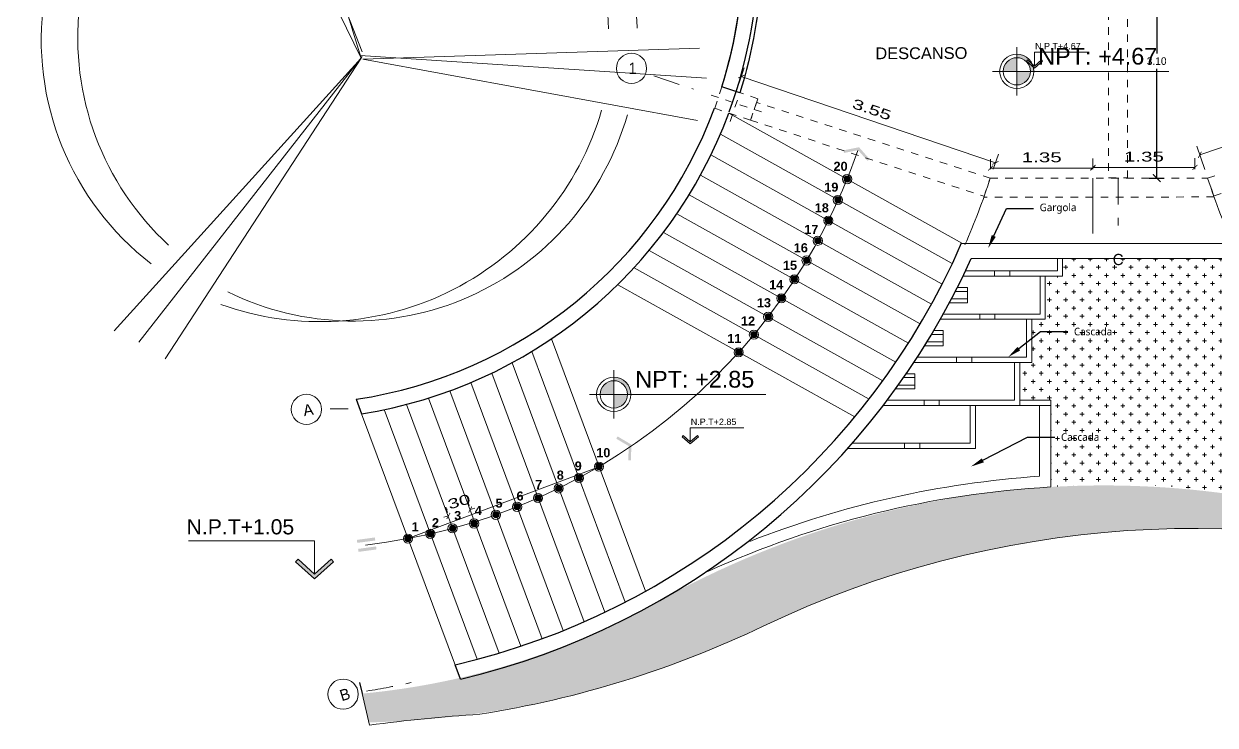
# Model space of a CAD drawing. Header units: millimetres. Extents: x 1 to 121, y 0 to 90.
# Drawn here: x 60.77 to 76.53, y 55.34 to 64.62 of the extents above; entities that cross this region are included whole.
import ezdxf
from ezdxf import colors
from ezdxf.entities.mleader import LeaderData, LeaderLine
from ezdxf.math import Vec2, Vec3

# ---------------------------------------------------------------- set-up
doc = ezdxf.new("R2010")
doc.units = ezdxf.units.MM
for name, pattern in [('CONTINUA', [0]), ('DASHED2', [0.375, 0.25, -0.125]), ('Dot & Dashed', [0.670277762413025, 0.352777767181396, -0.176388883590699, 0, -0.14111111164093])]:
    doc.linetypes.add(name, pattern=pattern)
for name, color, linetype, lineweight in [('0-ARBOL', 64, 'Continuous', 0), ('cotas', 7, 'Continuous', 5), ('EJES', 1, 'Continuous', 13), ('Equipamiento SR', 23, 'Continuous', 0), ('ES-Acero', 12, 'Continuous', 13), ('GRADERIA', 5, 'Continuous', 35), ('GRAFO-0.18', 22, 'Continuous', 9), ('GRAFO00', 7, 'Continuous', 0), ('GRAFO01', 7, 'Continuous', 0), ('letras sr', 7, 'Continuous', 5), ('linea 001', 252, 'Continuous', 0), ('pisos', 250, 'Continuous', 5), ('Pisos El', 252, 'Continuous', 5), ('Proyeccciones', 1, 'DASHED2', 18), ('TEXTO 100', 7, 'Continuous', 20)]:
    doc.layers.add(name, color=color, linetype=linetype, lineweight=lineweight)
doc.layers.add('Terreno & Paisaje - Terrenos_Pen_No__169', color=7, linetype='Continuous', lineweight=13, true_color=0x68b353)
doc.layers.add('TEXT', color=7, linetype='Continuous')
doc.styles.add('01COTAS', font='GOTHIC.TTF')
doc.styles.add('Generales', font='trebuc.ttf', dxfattribs={"height": 0.1})
doc.styles.add('GENERATED_STYLE_1', font='arialbd.ttf')
doc.styles.add('JOS', font='arial.ttf', dxfattribs={"height": 1})
doc.styles.add('Roberto', font='arial.ttf', dxfattribs={"width": 1.5})
doc.styles.add('SEYMAR', font='GOTHIC.TTF', dxfattribs={"height": 0.05})
doc.styles.add('TEXTO PETER - UAC', font='swisse.ttf')
doc.dimstyles.new('1EJESB', dxfattribs={"dimscale": 0, "dimtxt": 0.13, "dimasz": 0.0655, "dimexe": 0.12, "dimexo": 0.12, "dimgap": 0.0755, "dimtad": 1, "dimzin": 4, "dimdsep": 46, "dimtxsty": 'Roberto', "dimblk": 'ARCHTICK', "dimcen": 0.065, "dimclrd": 7, "dimclre": 251, "dimclrt": 7, "dimaunit": 1, "dimadec": 0, "dimazin": 1, "dimtfac": 1, "dimtix": 1, "dimtofl": 0, "dimtmove": 0, "dimatfit": 3, "dimldrblk": 'ARROW', "dimfxl": 1, "dimtolj": 1, "dimtzin": 4, "dimlwd": 9, "dimlwe": 9, "dimarcsym": 0})
doc.dimstyles.new('DIM-50-CORTE L', dxfattribs={"dimscale": 0.05, "dimtxt": 2, "dimasz": 2, "dimexe": 2, "dimexo": 2, "dimgap": 1, "dimtad": 1, "dimtih": 1, "dimtoh": 1, "dimzin": 1, "dimdsep": 46, "dimtxsty": '01COTAS', "dimblk": 'ARCHTICK', "dimcen": 25, "dimclrd": 9, "dimclre": 9, "dimclrt": 7, "dimadec": 0, "dimazin": 0, "dimtfac": 1, "dimtix": 1, "dimtmove": 2, "dimatfit": 3, "dimfxl": 2, "dimfxlon": 1, "dimtolj": 1, "dimtzin": 0, "dimarcsym": 0})

# ---------------------------------------------------------------- blocks, each defined once
blk = doc.blocks.new('ar7')
for p, q in [((88.07819218078225, 37.81921807819258), (92.00479952004838, 20.47995200479999)), ((89.37706229377099, 37.70622937706269), (92.00379962003836, 20.3799620038001)), ((92.00479952004838, 20.47995200479999), (90.87791220877946, 37.79122087791259)), ((92.00479952004838, 20.47995200479999), (77.00029997000337, 10.0299970003004)), ((77.88721127887248, 8.721127887211317), (91.9018098190185, 20.18098190181029)), ((78.77812218778158, 7.812218778122228), (92.00479952004838, 20.47995200479999)), ((91.90380961903847, 20.38096190381009), (107.031296870317, 13.12968703129729)), ((92.10478952104827, 20.47895210478999), (106.020397960208, 12.03979602039839)), ((107.651234876517, 15.12348765123529), (92.10478952104827, 20.47895210478999))]:
    blk.add_line(p, q)
for centre, radius, start, end in [((90.0414725404587, 20.56298983991883), 13.70337409208423, 98.39343324503977, 219.1797509694021), ((89.55422906554696, 20.19518378195199), 14.18773711503295, 346.8452160414349, 80.31190670171722), ((91.17633392911088, 19.73886166070865), 13.76270615131507, 346.6212311606487, 86.84078799996908), ((91.48286819669715, 19.63731128333134), 13.64874414053011, 103.3595825852463, 210.5356712251809), ((90.16910519510529, 20.21096436039737), 13.430133965601, 233.0434795606987, 329.4405935163784), ((91.21888540280486, 19.739920981536), 13.67649494630806, 229.2629980509103, 328.8764021112596)]:
    blk.add_arc(centre, radius, start, end)
blk = doc.blocks.new('_ArchTick')
at = {"color": 0, "linetype": 'ByBlock', "const_width": 0.15}
blk.add_lwpolyline([(-0.5, -0.5), (0.5, 0.5)], dxfattribs=at)
blk = doc.blocks.new('*D406')
at = {"layer": 'Defpoints', "color": 0, "transparency": 16777216}
for p in [(275.5472808088112, 65.67835897840017), (275.547616573319, 62.58177053609552), (275.7573681336194, 62.58179327955359)]:
    blk.add_point(p, dxfattribs=at)
at = {"layer": 'GRAFO-0.18', "color": 9, "lineweight": -2, "transparency": 16777216}
for p, q in [((275.6570323696995, 65.67837087881236), (275.8570323685238, 65.67839256490413)), ((275.7570323691116, 65.67838172185824), (275.7571891355849, 64.23260279642314)), ((275.7573681336194, 62.58179327955359), (275.7572113671461, 64.02757220498873)), ((275.6573681342073, 62.5817824365077), (275.8573681330316, 62.58180412259948))]:
    blk.add_line(p, q, dxfattribs=at)
at = {"layer": 'GRAFO-0.18', "color": 9, "lineweight": -2, "transparency": 16777216, "xscale": 0.1, "yscale": 0.1, "zscale": 0.1}
for p, rotation in [((275.7570323691116, 65.67838172185824), 90.00621260767754), ((275.7573681336194, 62.58179327955359), 270.0062126076775)]:
    blk.add_blockref('_ArchTick', p, dxfattribs=dict(at, rotation=rotation))
at = {"layer": 'GRAFO-0.18', "color": 7, "transparency": 16777216, "insert": (275.7572002513655, 64.13008750070593), "char_height": 0.1, "attachment_point": 5, "style": '01COTAS'}
blk.add_mtext('\\A1;3.10', dxfattribs=at)
blk = doc.blocks.new('verde')
at = {"layer": 'ES-Acero', "true_color": 0x139b48}
h = blk.add_hatch(color=114, dxfattribs=at)
h.dxf.hatch_style = 1
h.paths.add_polyline_path([(2620.129147124656, 1945.169495782249), (2620.11575471157, 1945.184349848081), (2620.022450918113, 1945.100227227476), (2619.929147124657, 1945.184349848081), (2619.915754711571, 1945.169495782249), (2620.022450918113, 1945.073298573428)])
at = {"layer": 'ES-Acero', "color": 112}
blk.add_lwpolyline([(2620.731353600055, 1945.286762900452), (2620.022450918113, 1945.286762900452), (2620.022450918113, 1945.100227227476)], dxfattribs=at)
at = {"layer": 'ES-Acero', "color": 114, "true_color": 0x139b48}
blk.add_lwpolyline([(2620.129147124656, 1945.169495782249), (2620.11575471157, 1945.184349848081), (2620.022450918113, 1945.100227227476), (2619.929147124657, 1945.184349848081), (2619.915754711571, 1945.169495782249), (2620.022450918113, 1945.073298573428)], close=True, dxfattribs=at)
blk = doc.blocks.new('*D413')
at = {"layer": 'Defpoints', "color": 0, "transparency": 16777216}
for p in [(279.5462011864971, 63.97396359056579), (279.6499523382914, 63.66555289874918), (276.4311335664003, 62.58272352913855)]:
    blk.add_point(p, dxfattribs=at)
at = {"layer": 'pisos', "color": 251, "linetype": 'CONTINUA', "lineweight": 9, "transparency": 16777216}
for p, q in [((279.6116906420318, 63.77928962368593), (279.5079394902375, 64.08770031550253)), ((276.3928718701407, 62.6964602540753), (276.2891207183463, 63.0048709458919))]:
    blk.add_line(p, q, dxfattribs=at)
at = {"layer": 'pisos', "color": 7, "linetype": 'CONTINUA', "lineweight": 9, "transparency": 16777216}
blk.add_line((276.3273824146059, 62.89113422095515), (279.5462011864971, 63.97396359056579), dxfattribs=at)
at = {"layer": 'pisos', "color": 7, "lineweight": 9, "transparency": 16777216, "xscale": 0.0655, "yscale": 0.0655, "zscale": 0.0655}
for p, rotation in [((279.5462011864971, 63.97396359056579), 18.59323900279168), ((276.3273824146059, 62.89113422095515), 198.5932390027917)]:
    blk.add_blockref('_ArchTick', p, dxfattribs=dict(at, rotation=rotation))
at = {"layer": 'pisos', "color": 7, "transparency": 16777216, "insert": (277.8915413418663, 63.56706042709554), "char_height": 0.13, "attachment_point": 5, "rotation": 18.593239002791684, "style": 'Roberto'}
blk.add_mtext('\\A1;3.40', dxfattribs=at)
blk = doc.blocks.new('ARROW')
at = {"layer": 'cotas', "color": 1, "ltscale": 0.5}
blk.add_line((2.499999999997726, 0), (-2.499999999997726, 0), dxfattribs=at)
at = {"layer": 'cotas', "const_width": 0.6350892157876409}
blk.add_lwpolyline([(-0.3175446078937512, 5.684341886080801e-14, 1), (0.3175446078938648, 5.684341886080801e-14, 1)], format="xyb", close=True, dxfattribs=at)
blk = doc.blocks.new('*D407')
at = {"layer": 'Defpoints', "color": 0, "transparency": 16777216}
for p in [(270.2629260427817, 63.9265814924542), (270.1954229037448, 63.72802217984372), (273.5567951397935, 62.58527458255571)]:
    blk.add_point(p, dxfattribs=at)
at = {"layer": 'pisos', "color": 251, "linetype": 'CONTINUA', "lineweight": 9, "transparency": 16777216}
for p, q in [((270.2340476274353, 63.84163613461965), (270.3015507664722, 64.04019544723013)), ((273.595419863484, 62.69888853733164), (273.662923002521, 62.89744784994213))]:
    blk.add_line(p, q, dxfattribs=at)
at = {"layer": 'pisos', "color": 7, "linetype": 'CONTINUA', "lineweight": 9, "transparency": 16777216}
blk.add_line((273.6242982788304, 62.7838338951662), (270.2629260427817, 63.9265814924542), dxfattribs=at)
at = {"layer": 'pisos', "color": 7, "lineweight": 9, "transparency": 16777216, "xscale": 0.0655, "yscale": 0.0655, "zscale": 0.0655}
for p, rotation in [((270.2629260427817, 63.9265814924542), 161.2237844431847), ((273.6242982788304, 62.7838338951662), 341.2237844431848)]:
    blk.add_blockref('_ArchTick', p, dxfattribs=dict(at, rotation=rotation))
at = {"layer": 'pisos', "color": 7, "transparency": 16777216, "insert": (271.9892919563836, 63.48957402016873), "char_height": 0.13, "attachment_point": 5, "rotation": 341.22378444318474, "style": 'Roberto'}
blk.add_mtext('\\A1;3.55', dxfattribs=at)
blk = doc.blocks.new('*D408')
at = {"layer": 'Defpoints', "color": 0, "transparency": 16777216}
for p in [(273.5595340436858, 62.71409045512905), (273.5596790815613, 62.57962627558368), (274.9132090157947, 62.58108624140323)]:
    blk.add_point(p, dxfattribs=at)
at = {"layer": 'pisos', "color": 251, "linetype": 'CONTINUA', "lineweight": 9, "transparency": 16777216}
for p, q in [((273.5595496453427, 62.69962620577643), (273.5594046074672, 62.8340903853218)), ((274.9130795795761, 62.70108617159598), (274.9129345417006, 62.83555035114135))]:
    blk.add_line(p, q, dxfattribs=at)
at = {"layer": 'pisos', "color": 7, "linetype": 'CONTINUA', "lineweight": 9, "transparency": 16777216}
blk.add_line((274.9130639779192, 62.7155504209486), (273.5595340436858, 62.71409045512905), dxfattribs=at)
at = {"layer": 'pisos', "color": 7, "lineweight": 9, "transparency": 16777216, "xscale": 0.0655, "yscale": 0.0655, "zscale": 0.0655}
for p, rotation in [((273.5595340436858, 62.71409045512905), 180.0618012539929), ((274.9130639779192, 62.7155504209486), 0.06180125399299464)]:
    blk.add_blockref('_ArchTick', p, dxfattribs=dict(at, rotation=rotation))
at = {"layer": 'pisos', "color": 7, "transparency": 16777216, "insert": (274.2361459321668, 62.85673918222023), "char_height": 0.13, "attachment_point": 5, "rotation": 0.061801253992957765, "style": 'Roberto'}
blk.add_mtext('\\A1;1.35', dxfattribs=at)
blk = doc.blocks.new('*D409')
at = {"layer": 'Defpoints', "color": 0, "transparency": 16777216}
for p in [(276.2633255027613, 62.72454611224475), (274.9132090157947, 62.58108624140323), (276.2634786727331, 62.58254269057124)]:
    blk.add_point(p, dxfattribs=at)
at = {"layer": 'pisos', "color": 251, "linetype": 'CONTINUA', "lineweight": 9, "transparency": 16777216}
for p, q in [((274.9130795795761, 62.70108617159598), (274.9129264096042, 62.84308959326948)), ((276.2633492365146, 62.70254262076399), (276.2631960665427, 62.84454604243749))]:
    blk.add_line(p, q, dxfattribs=at)
at = {"layer": 'pisos', "color": 7, "linetype": 'CONTINUA', "lineweight": 9, "transparency": 16777216}
blk.add_line((274.9130558458228, 62.72308966307673), (276.2633255027613, 62.72454611224475), dxfattribs=at)
at = {"layer": 'pisos', "color": 7, "lineweight": 9, "transparency": 16777216, "xscale": 0.0655, "yscale": 0.0655, "zscale": 0.0655}
for p, rotation in [((274.9130558458228, 62.72308966307673), 180.0618012540022), ((276.2633255027613, 62.72454611224475), 0.06180125400221952)]:
    blk.add_blockref('_ArchTick', p, dxfattribs=dict(at, rotation=rotation))
at = {"layer": 'pisos', "color": 7, "transparency": 16777216, "insert": (275.5880375956563, 62.86573663184214), "char_height": 0.13, "attachment_point": 5, "rotation": 0.061801254002219516, "style": 'Roberto'}
blk.add_mtext('\\A1;1.35', dxfattribs=at)
blk = doc.blocks.new('*D410')
at = {"layer": 'Defpoints', "color": 0, "transparency": 16777216}
for p in [(266.6774686690846, 58.1972418314227), (266.4093241192458, 58.04345463612435), (266.6977325885345, 58.12861499668789)]:
    blk.add_point(p, dxfattribs=at)
at = {"layer": 'pisos', "color": 251, "linetype": 'CONTINUA', "lineweight": 9, "transparency": 16777216}
for p, q in [((266.6637498547902, 58.24370267546917), (266.6434859353403, 58.31232951020399)), ((266.3753413855015, 58.15854231490564), (266.3550774660516, 58.22716914964046))]:
    blk.add_line(p, q, dxfattribs=at)
at = {"layer": 'pisos', "color": 7, "linetype": 'CONTINUA', "lineweight": 9, "transparency": 16777216}
for p, q in [((266.6774686690846, 58.1972418314227), (266.7402873604194, 58.21579074025811)), ((266.3890601997958, 58.11208147085917), (266.3262415084611, 58.09353256202375))]:
    blk.add_line(p, q, dxfattribs=at)
at = {"layer": 'pisos', "color": 7, "lineweight": 9, "transparency": 16777216, "xscale": 0.0655, "yscale": 0.0655, "zscale": 0.0655}
for p, rotation in [((266.3890601997958, 58.11208147085917), 16.4506535256337), ((266.6774686690846, 58.1972418314227), 196.4506535256337)]:
    blk.add_blockref('_ArchTick', p, dxfattribs=dict(at, rotation=rotation))
at = {"layer": 'pisos', "color": 7, "transparency": 16777216, "insert": (266.4930745202537, 58.29077088734763), "char_height": 0.13, "attachment_point": 5, "rotation": 16.45065352563374, "style": 'Roberto'}
blk.add_mtext('\\A1;.30', dxfattribs=at)
blk = doc.blocks.new('FGFGGF')
at = {"layer": 'Equipamiento SR'}
for points in [[(-7.865272415575419, -9.338204025458708, -1), (-7.897833313791125, -9.415636496650222, -1)], [(-7.865272415575419, -9.338204025458708, -1), (-7.89783331379067, -9.415636496650677, -1)], [(-7.98743499447346, -9.613653187727323, -1), (-8.019995892689167, -9.691085658918837, -1)], [(-7.98743499447346, -9.613653187727323, -1), (-8.019995892688712, -9.691085658919292, -1)], [(-8.113240572803534, -9.887003247430584, -1), (-8.14580147101924, -9.964435718622099, -1)], [(-8.113240572803534, -9.887003247430584, -1), (-8.145801471018785, -9.964435718622553, -1)], [(-8.252321066231616, -10.15294254388914, -1), (-8.284881964447322, -10.23037501508065, -1)], [(-8.252321066231616, -10.15294254388914, -1), (-8.284881964446868, -10.23037501508111, -1)], [(-8.401416199339565, -10.41329113614279, -1), (-8.433977097555271, -10.4907236073343, -1)], [(-8.401416199339565, -10.41329113614279, -1), (-8.433977097554816, -10.49072360733476, -1)], [(-8.564042112608604, -10.66394074457617, -1), (-8.59660301082431, -10.74137321576768, -1)], [(-8.564042112608604, -10.66394074457617, -1), (-8.596603010823856, -10.74137321576814, -1)], [(-8.73510864617083, -10.91416911628812, -1), (-8.767669544386536, -10.99160158747964, -1)], [(-8.73510864617083, -10.91416911628812, -1), (-8.76766954438608, -10.99160158748009, -1)], [(-8.909138027537665, -11.16059808576665, -1), (-8.941698925753371, -11.23803055695817, -1)], [(-8.909138027537665, -11.16059808576665, -1), (-8.941698925752917, -11.23803055695862, -1)], [(-9.098125923444968, -11.39653103420142, -1), (-9.130686821660674, -11.47396350539293, -1)], [(-9.098125923444968, -11.39653103420142, -1), (-9.13068682166022, -11.47396350539339, -1)], [(-9.29913668097106, -11.63004294839106, -1), (-9.331697579186766, -11.70747541958258, -1)], [(-9.29913668097106, -11.63004294839106, -1), (-9.331697579186311, -11.70747541958303, -1)], [(-11.1331347994419, -13.15247142284261, 1), (-11.19369194241335, -13.21068509926363, 1)], [(-11.1331347994419, -13.15247142284238, 1), (-11.19369194241381, -13.2106850992634, 1)], [(-11.39738840887094, -13.30253833075699, 1), (-11.45794555184284, -13.36075200717801, 1)], [(-11.39738840887094, -13.30253833075653, 1), (-11.4579455518433, -13.36075200717778, 1)], [(-11.66630108788286, -13.4400858482777, 1), (-11.7268582308543, -13.49829952469895, 1)], [(-11.66630108788286, -13.44008584827748, 1), (-11.72685823085476, -13.49829952469872, 1)], [(-12.21572777625079, -13.68400693729973, 1), (-12.27628491922269, -13.74222061372075, 1)], [(-12.21572777625079, -13.6840069372995, 1), (-12.27628491922314, -13.74222061372052, 1)], [(-11.93900307132481, -13.56745112218687, 1), (-11.99956021429625, -13.62566479860811, 1)], [(-11.93900307132481, -13.56745112218687, 1), (-11.99956021429671, -13.62566479860789, 1)], [(-12.49645564545017, -13.78980584581291, 1), (-12.55701278842207, -13.84801952223393, 1)], [(-12.49645564545017, -13.78980584581268, 1), (-12.55701278842253, -13.8480195222337, 1)], [(-13.06993086922512, -13.96910609202973, 1), (-13.13048801219657, -14.02731976845098, 1)], [(-13.06993086922512, -13.96910609202951, 1), (-13.13048801219702, -14.02731976845075, 1)], [(-12.78431777621063, -13.90535802808449, 1), (-12.84487491918253, -13.96357170450551, 1)], [(-12.78431777621063, -13.90535802808427, 1), (-12.84487491918298, -13.96357170450528, 1)], [(-13.65962733134938, -14.10481823294981, 1), (-13.72018447432174, -14.16303190937083, 1)], [(-13.65962733134984, -14.10481823294958, 1), (-13.72018447432174, -14.1630319093706, 1)], [(-13.36272759481335, -14.04247476483988, 1), (-13.4232847377848, -14.1006884412609, 1)], [(-13.36272759481335, -14.04247476483965, 1), (-13.42328473778525, -14.10068844126067, 1)]]:
    blk.add_hatch(color=256, dxfattribs=at).paths.add_polyline_path(points)
at = {"layer": 'GRAFO00'}
for points in [[(-7.930773789892555, -8.997501762877391), (-7.923821041594238, -9.031804231991146), (-7.737810774561694, -8.994101910679774), (-7.612154474650197, -9.136340368964966), (-7.58592403909779, -9.113167878730337), (-7.724958983453689, -8.955785274254367)], [(-7.930773789892555, -8.997501762877391), (-7.923821041594238, -9.031804231991146), (-7.73781077456124, -8.994101910680229), (-7.612154474650197, -9.136340368964966), (-7.58592403909779, -9.113167878730792), (-7.72495898345278, -8.955785274254367)], [(-7.842848620450241, -9.393229198544077, -1), (-7.92025711042379, -9.360611327173956, -1)], [(-7.965011199348282, -9.668678360812692, -1), (-8.042419689321832, -9.63606048944257, -1)], [(-8.090816777678356, -9.942028420515953, -1), (-8.168225267651906, -9.909410549145832, -1)], [(-8.229897271106438, -10.20796771697451, -1), (-8.307305761079988, -10.17534984560439, -1)], [(-8.378992404214387, -10.46831630922816, -1), (-8.456400894187937, -10.43569843785804, -1)], [(-8.541618317483426, -10.71896591766154, -1), (-8.619026807456976, -10.68634804629141, -1)], [(-8.712684851045651, -10.96919428937349, -1), (-8.790093341019201, -10.93657641800337, -1)], [(-8.886714232412487, -11.21562325885202, -1), (-8.964122722386037, -11.1830053874819, -1)], [(-9.07570212831979, -11.45155620728679, -1), (-9.15311061829334, -11.41893833591666, -1)], [(-9.276712885845882, -11.68506812147643, -1), (-9.354121375819432, -11.65245025010631, -1)], [(-10.74005146373565, -13.09946716491459), (-10.77504916064527, -13.09906553414885), (-10.77287125362955, -12.90928528966879), (-10.93613681495481, -12.81250904667559), (-10.918290145019, -12.78240096760874), (-10.73764167874424, -12.88948099177787)], [(-10.74005146373565, -13.09946716491459), (-10.77504916064527, -13.09906553414885), (-10.77287125363, -12.90928528966879), (-10.93613681495481, -12.81250904667513), (-10.91829014501945, -12.78240096760828), (-10.73764167874424, -12.88948099177787)], [(-11.19254248463449, -13.15132111812181, 1), (-11.13428426004748, -13.2118354066879, 1)], [(-11.45679609406352, -13.30138802603619, 1), (-11.39853786947651, -13.36190231460228, 1)], [(-11.72570877307544, -13.43893554355714, 1), (-11.66745054848798, -13.49944983212322, 1)], [(-12.27513546144337, -13.68285663257893, 1), (-12.21687723685682, -13.74337092114502, 1)], [(-11.99841075651739, -13.5663008174663, 1), (-11.94015253193038, -13.62681510603261, 1)], [(-12.55586333064321, -13.78865554109211, 1), (-12.49760510605574, -13.84916982965842, 1)], [(-13.1293385544177, -13.96795578730917, 1), (-13.07108032983069, -14.02847007587548, 1)], [(-12.84372546140321, -13.9042077233637, 1), (-12.7854672368162, -13.96472201192978, 1)], [(-13.71903501654242, -14.10366792822924, 1), (-13.66077679195496, -14.16418221679555, 1)], [(-13.42213528000593, -14.04132446011909, 1), (-13.36387705541847, -14.1018387486854, 1)]]:
    blk.add_hatch(color=256, dxfattribs=at).paths.add_polyline_path(points)
h = blk.add_hatch(color=256, dxfattribs=at)
h.paths.add_polyline_path([(-14.345203494423, -14.3103828346525), (-14.35053666402064, -14.27073996287345), (-14.11267943023404, -14.2387409542639), (-14.10734626248313, -14.27838382629579)])
h.paths.add_polyline_path([(-14.36120300137054, -14.1914542190616), (-14.36653616727654, -14.15181134677641), (-14.12867893348994, -14.11981233816732), (-14.12334576758349, -14.15945521045205)])
at = {"elevation": -2.486337311843933e-10}
blk.add_lwpolyline([(-9.538746610279304, -8.156181779966118, 0.06683410426015543), (-9.26376937218538, -6.569284952680619), (-9.013589004156529, -6.569022531548626, -0.0673986167178877), (-9.301474268925631, -8.234931655924811)], format="xyb", close=True, dxfattribs=at)
at = {"color": 4, "lineweight": 0, "elevation": -2.486337311843933e-10}
for points in [[(-9.44700439766757, -8.502936241756288), (-6.357554661523523, -10.22776108680743)], [(-9.559069405057471, -8.784088166110223), (-6.492118206378166, -10.49622335112819)], [(-9.683956214504633, -9.057951131441541), (-6.62472292014661, -10.76577777201676)], [(-9.82155335750349, -9.324718512958043), (-6.765433295951084, -11.03080718149526)], [(-9.971800125575555, -9.584424201358843), (-6.914233501370973, -11.2913204180615)], [(-10.13472469117914, -9.83705246928048), (-7.071130892937219, -11.54731337490975)], [(-10.31044510518132, -10.08253741445378), (-7.236156121899398, -11.79876894088248)], [(-10.49917353100591, -10.3207605959783), (-7.409363577230238, -12.04565675316415)], [(-10.70122407670488, -10.55154666204226), (-7.590832180918937, -12.28793275330539)], [(-10.91702492075092, -10.77465658066239), (-7.78066656302758, -12.52553853124434)], [(-11.79246043497278, -11.49126528537681), (-10.54927829320485, -14.83182122382852)], [(-12.05089468856795, -11.65696938999395), (-10.81610013947591, -14.97498702003287)], [(-12.31466230561819, -11.80834220849874), (-11.08622482288047, -15.10927775937422)], [(-12.58363438749302, -11.94573010452814), (-11.35962001904176, -15.23478030071654)], [(-12.8577230754604, -12.06936916336622), (-11.63626323488751, -15.3515550852151)], [(-13.42108597018205, -12.27584225878741), (-12.19925107549238, -15.55903598891744)], [(-13.13687829767878, -12.17939393310644), (-11.9161414793536, -15.45963702117221)], [(-14.00478053459847, -12.42768210485815), (-12.7751960015604, -15.73169989570636)], [(-13.71036749799941, -12.35865662293304), (-12.48559760759679, -15.64973698288826)], [(-14.30442106344435, -12.48266078729739), (-13.05049089216664, -15.85209776626357)]]:
    blk.add_lwpolyline(points, dxfattribs=at)
blk.add_lwpolyline([(-14.25361522257981, -14.21988611991537, 0.2879081568368337), (-7.738970140853326, -8.998406754317102, 0.3574686674631512)], format="xyb", dxfattribs=at)
at = {"elevation": -2.486337311843933e-10}
for points in [[(-6.369491351715169, -10.2277739621486), (-2.732423312435003, -10.22385089041836)], [(-6.240056418821951, -10.427634465344), (-2.862334158907288, -10.42399113325132)], [(-14.375635432335, -12.29130058760711), (-14.30442106344435, -12.48266078729739)], [(-12.99775997061533, -15.99379107668847), (-13.06807074117341, -15.80485893695322)]]:
    blk.add_lwpolyline(points, dxfattribs=at)
for centre, radius, start, end in [((-15.30649008864793, -6.339875451372563), 6.046968945049041, 342.5226489277838, 0.6688672754791406), ((-15.27618918899589, -6.342377842997394), 6.216703943883656, 339.8289877121492, 0.6805745153878803), ((-15.27618918899589, -6.342377842994892), 6.016699999999997, 278.6081331080487, 339.6026921374675), ((-15.27618918899589, -6.342377842997394), 6.216703943883656, 278.9931076795917, 339.6630256299853), ((-15.27618918899589, -6.342377842997394), 9.716703943883697, 283.1352063421556, 336.4664567726958), ((-15.27618918899589, -6.342377842997394), 9.916703943883652, 283.2827483566613, 335.6721636550109)]:
    blk.add_arc(centre, radius, start, end)
at = {"layer": 'EJES', "linetype": 'Dot & Dashed', "elevation": -2.486337311843933e-10}
for points in [[(-10.4369265862515, -8.013073738818093), (-9.91572573872918, -8.187312357288192)], [(-4.297670517052211, -9.36285730524719), (-4.297670517052211, -10.12887692499658)]]:
    blk.add_lwpolyline(points, dxfattribs=at)
at = {"layer": 'EJES', "color": 1}
for centre in [(-10.73417783902732, -7.912695001621216), (-15.03383957035129, -12.42465254706902), (-14.54886272360739, -16.19305484345426)]:
    blk.add_circle(centre, 0.2000000000000114, dxfattribs=at)
at = {"layer": 'EJES', "linetype": 'Dot & Dashed'}
for centre, radius, start, end in [((-14.61007232153588, -6.152897019908323), 6.266699999999997, 268.993549220048, 271.1778461178792), ((-15.74661185485866, -6.604404924416031), 9.666703943883652, 278.9800640456099, 282.5405809638911)]:
    blk.add_arc(centre, radius, start, end, dxfattribs=at)
at = {"layer": 'Equipamiento SR'}
for centre in [(-7.881552864683272, -9.376920261054465), (-7.881552864683272, -9.376920261054465), (-7.881552864682817, -9.376920261054693), (-7.881552864682817, -9.376920261054693), (-8.003715443581314, -9.65236942332308), (-8.003715443581314, -9.65236942332308), (-8.003715443580859, -9.652369423323307), (-8.003715443580859, -9.652369423323307), (-8.129521021911387, -9.925719483026342), (-8.129521021911387, -9.925719483026342), (-8.129521021910932, -9.925719483026569), (-8.129521021910932, -9.925719483026569), (-8.26860151533947, -10.1916587794849), (-8.26860151533947, -10.1916587794849), (-8.268601515339014, -10.19165877948512), (-8.268601515339014, -10.19165877948512), (-8.417696648447418, -10.45200737173855), (-8.417696648447418, -10.45200737173855), (-8.417696648446963, -10.45200737173877), (-8.417696648446963, -10.45200737173877), (-8.580322561716457, -10.70265698017192), (-8.580322561716457, -10.70265698017192), (-8.580322561716002, -10.70265698017215), (-8.580322561716002, -10.70265698017215), (-8.751389095278682, -10.95288535188388), (-8.751389095278682, -10.95288535188388), (-8.751389095278228, -10.95288535188411), (-8.751389095278228, -10.95288535188411), (-8.925418476645518, -11.19931432136241), (-8.925418476645518, -11.19931432136241), (-8.925418476645063, -11.19931432136264), (-8.925418476645063, -11.19931432136264), (-9.114406372552821, -11.43524726979717), (-9.114406372552821, -11.43524726979717), (-9.114406372552367, -11.4352472697974), (-9.114406372552367, -11.4352472697974), (-9.315417130078913, -11.66875918398682), (-9.315417130078913, -11.66875918398682), (-9.315417130078458, -11.66875918398705), (-9.315417130078458, -11.66875918398705), (-11.16341337092808, -13.18157826105289), (-11.16341337092808, -13.18157826105289), (-11.16341337092854, -13.18157826105266), (-11.16341337092854, -13.18157826105266), (-11.42766698035712, -13.33164516896727), (-11.42766698035712, -13.33164516896727), (-11.42766698035757, -13.33164516896704), (-11.42766698035757, -13.33164516896704), (-11.69657965936858, -13.46919268648821), (-11.69657965936858, -13.46919268648821), (-11.69657965936904, -13.46919268648799), (-11.69657965936904, -13.46919268648799), (-12.24600634773697, -13.71311377551024), (-12.24600634773697, -13.71311377551024), (-12.24600634773742, -13.71311377550978), (-12.24600634773742, -13.71311377550978), (-11.96928164281098, -13.5965579603976), (-11.96928164281098, -13.5965579603976), (-11.96928164281144, -13.59655796039738), (-11.96928164281144, -13.59655796039738), (-12.5267342169368, -13.81891268402342), (-12.5267342169368, -13.81891268402342), (-12.52673421693726, -13.81891268402319), (-12.52673421693726, -13.81891268402319), (-13.10020944071084, -13.99821293024047), (-13.10020944071084, -13.99821293024047), (-13.1002094407113, -13.99821293024024), (-13.1002094407113, -13.99821293024024), (-12.81459634769635, -13.93446486629477), (-12.81459634769635, -13.93446486629477), (-12.81459634769681, -13.93446486629455), (-12.81459634769681, -13.93446486629455), (-13.68990590283602, -14.13392507116055), (-13.68990590283602, -14.13392507116055), (-13.68990590283602, -14.13392507116032), (-13.68990590283602, -14.13392507116032), (-13.39300616629907, -14.07158160305039), (-13.39300616629907, -14.07158160305039), (-13.39300616629953, -14.07158160305016), (-13.39300616629953, -14.07158160305016)]:
    blk.add_circle(centre, 0.042, dxfattribs=at)
at = {"layer": 'GRADERIA', "lineweight": 5, "elevation": -2.486337311843933e-10}
blk.add_lwpolyline([(-4.631634624727212, -9.365699573241272), (-4.631634624727212, -10.09933236582378)], dxfattribs=at)
at = {"layer": 'GRAFO00'}
for centre, radius in [((-7.882294937966435, -9.378651379399116), 0.06095094523494406), ((-7.881552864683272, -9.376920261054465), 0.042), ((-7.881552864683272, -9.376920261054465), 0.042), ((-7.881552864682817, -9.376920261054693), 0.042), ((-8.004457516864477, -9.65410054166773), 0.06095094523494406), ((-8.003715443581314, -9.65236942332308), 0.042), ((-8.003715443581314, -9.65236942332308), 0.042), ((-8.003715443580859, -9.652369423323307), 0.042), ((-8.13026309519455, -9.927450601370992), 0.06095094523494406), ((-8.129521021911387, -9.925719483026342), 0.042), ((-8.129521021911387, -9.925719483026342), 0.042), ((-8.129521021910932, -9.925719483026569), 0.042), ((-8.269343588622633, -10.19338989782955), 0.06095094523494406), ((-8.26860151533947, -10.1916587794849), 0.042), ((-8.26860151533947, -10.1916587794849), 0.042), ((-8.268601515339014, -10.19165877948512), 0.042), ((-8.418438721730581, -10.4537384900832), 0.06095094523494406), ((-8.417696648447418, -10.45200737173855), 0.042), ((-8.417696648447418, -10.45200737173855), 0.042), ((-8.417696648446963, -10.45200737173877), 0.042), ((-8.58106463499962, -10.70438809851657), 0.06095094523494406), ((-8.580322561716457, -10.70265698017192), 0.042), ((-8.580322561716457, -10.70265698017192), 0.042), ((-8.580322561716002, -10.70265698017215), 0.042), ((-8.752131168561846, -10.95461647022853), 0.06095094523494406), ((-8.751389095278682, -10.95288535188388), 0.042), ((-8.751389095278682, -10.95288535188388), 0.042), ((-8.751389095278228, -10.95288535188411), 0.042), ((-8.926160549928682, -11.20104543970706), 0.06095094523494406), ((-8.925418476645518, -11.19931432136241), 0.042), ((-8.925418476645518, -11.19931432136241), 0.042), ((-8.925418476645063, -11.19931432136264), 0.042), ((-9.115148445835985, -11.43697838814182), 0.06095094523494406), ((-9.114406372552821, -11.43524726979717), 0.042), ((-9.114406372552821, -11.43524726979717), 0.042), ((-9.114406372552367, -11.4352472697974), 0.042), ((-9.316159203362076, -11.67049030233147), 0.06095094523494406), ((-9.315417130078913, -11.66875918398682), 0.042), ((-9.315417130078913, -11.66875918398682), 0.042), ((-9.315417130078458, -11.66875918398705), 0.042), ((-11.16476213950182, -13.18289289667314), 0.06095094523494406), ((-11.16341337092808, -13.18157826105289), 0.042), ((-11.16341337092808, -13.18157826105289), 0.042), ((-11.16341337092854, -13.18157826105266), 0.042), ((-11.42901574893085, -13.33295980458752), 0.06095094523494406), ((-11.42766698035712, -13.33164516896727), 0.042), ((-11.42766698035712, -13.33164516896727), 0.042), ((-11.42766698035757, -13.33164516896704), 0.042), ((-11.97063041138472, -13.59787259601762), 0.06095094523494406), ((-11.69792842794232, -13.47050732210846), 0.06095094523494406), ((-11.69657965936858, -13.46919268648821), 0.042), ((-11.69657965936858, -13.46919268648821), 0.042), ((-11.69657965936904, -13.46919268648799), 0.042), ((-12.2473551163107, -13.71442841113026), 0.06095094523494406), ((-12.24600634773697, -13.71311377551024), 0.042), ((-12.24600634773697, -13.71311377551024), 0.042), ((-12.24600634773742, -13.71311377550978), 0.042), ((-11.96928164281098, -13.5965579603976), 0.042), ((-11.96928164281098, -13.5965579603976), 0.042), ((-11.96928164281144, -13.59655796039738), 0.042), ((-12.52808298551054, -13.82022731964366), 0.06095094523494406), ((-12.5267342169368, -13.81891268402342), 0.042), ((-12.5267342169368, -13.81891268402342), 0.042), ((-12.52673421693726, -13.81891268402319), 0.042), ((-13.39435493487281, -14.07289623867064), 0.06095094523494406), ((-13.10155820928458, -13.99952756586049), 0.06095094523494406), ((-13.10020944071084, -13.99821293024047), 0.042), ((-13.10020944071084, -13.99821293024047), 0.042), ((-13.1002094407113, -13.99821293024024), 0.042), ((-12.81594511627009, -13.93577950191502), 0.06095094523494406), ((-12.81459634769635, -13.93446486629477), 0.042), ((-12.81459634769635, -13.93446486629477), 0.042), ((-12.81459634769681, -13.93446486629455), 0.042), ((-13.6912546714093, -14.13523970678079), 0.06095094523494406), ((-13.68990590283602, -14.13392507116055), 0.042), ((-13.68990590283602, -14.13392507116055), 0.042), ((-13.68990590283602, -14.13392507116032), 0.042), ((-13.39300616629907, -14.07158160305039), 0.042), ((-13.39300616629907, -14.07158160305039), 0.042), ((-13.39300616629953, -14.07158160305016), 0.042)]:
    blk.add_circle(centre, radius, dxfattribs=at)
at = {"layer": 'pisos', "elevation": -2.486337311843933e-10}
blk.add_lwpolyline([(-11.16204900338153, -13.18524445441085), (-13.6912546714093, -14.13523970678079)], dxfattribs=at)
at = {"layer": 'pisos'}
for centre, radius, start, end in [((-15.13649304455657, -6.397504609367161), 9.616619615594415, 336.405831477458, 342.0127722672147), ((6.32673034590016, -6.268297259101018), 9.935073045664842, 198.155657735839, 204.0640495227254)]:
    blk.add_arc(centre, radius, start, end, dxfattribs=at)
at = {"layer": 'Proyeccciones', "color": 165, "linetype": 'DASHED2', "lineweight": 9, "ltscale": 0.4, "true_color": 0x5e67af, "elevation": -2.486337311843933e-10}
for points in [[(-4.17540518485248, -6.568587491399967), (-4.42540518485248, -6.568888645522748), (-4.42540518485248, -9.362716930324495), (-4.17540518485248, -9.362716930324495)], [(-9.538475171660025, -8.156017116553244), (-9.63359157706725, -8.44053929393624), (-9.158772645332078, -8.59927503925303), (-9.063930488953133, -8.313516868470856)], [(-6.070130656374658, -9.603818049626852), (-5.989684349944582, -9.367164414269155), (-9.080181727561467, -8.36289002159856), (-9.159441424169017, -8.59957532120643)], [(-3.032392001865446, -9.601839714544894), (-3.113709973869391, -9.36406228539795), (-0.1601149642337987, -8.395114992985327), (-0.08269975957045972, -8.632827380447907)]]:
    blk.add_lwpolyline(points, close=True, dxfattribs=at)
for points in [[(-9.429301980590822, -8.616297469056576), (-9.270774638246507, -8.14209384008575)], [(-9.016680741671621, -8.488614074064003), (-9.680874100158121, -8.266572736775856)], [(-5.989882076144568, -9.367164627543616), (-3.113710074121627, -9.364062285505952)], [(-3.028062543807437, -9.613970048447356), (-6.074894356394793, -9.617256470262717)]]:
    blk.add_lwpolyline(points, dxfattribs=at)
at = {"layer": 'ES-Acero'}
for p in [(-2625.425133154986, -1952.984988512759), (-2629.979178407844, -1957.955578092871)]:
    blk.add_blockref('verde', p, dxfattribs=at)
at = {"layer": 'ES-Acero', "xscale": -2.356152859757488, "yscale": 2.356152859757488, "zscale": 2.356152859757488}
blk.add_blockref('verde', (6158.248118191917, -4597.55936291092), dxfattribs=at)
at = {"char_height": 0.12, "width": 0.2061773425264457, "attachment_point": 7, "style": 'GENERATED_STYLE_1'}
for s, insert in [('20', (-8.062382951242853, -9.270102237810534)), ('19', (-8.184545530140895, -9.545551400079148)), ('18', (-8.310351108470968, -9.81890145978241)), ('17', (-8.44932662084102, -10.10436492762051)), ('16', (-8.588348491829947, -10.3476612906943)), ('15', (-8.73128470899701, -10.58017863066357)), ('14', (-8.913101948794065, -10.83455105301141)), ('13', (-9.07563921134306, -11.07558951748911)), ('12', (-9.286632859470046, -11.31496206219185)), ('11', (-9.467970183274247, -11.54701123061591)), ('10', (-11.20048825954382, -13.05938714323202)), ('8', (-11.72292360034407, -13.3558492283039)), ('9', (-11.48618166838969, -13.23520985120581)), ('7', (-12.00740739026423, -13.47811585582303)), ('6', (-12.2554808053751, -13.63277001081633)), ('4', (-12.807987685233, -13.82300926124617)), ('5', (-12.53290561266431, -13.72712071298247)), ('2', (-13.37376126663821, -13.98351347712833)), ('3', (-13.08015797373127, -13.89110011826006)), ('1', (-13.64207663967136, -14.03765865771857))]:
    blk.add_mtext(s, dxfattribs=dict(at, insert=insert))
at = {"layer": 'GRAFO01', "color": 252, "style": 'JOS'}
blk.add_text('DESCANSO', height=0.1552649359622741, rotation=0.2156386553718028, dxfattribs=at).set_placement((-7.50866570056678, -7.791183733982507))
at = {"layer": 'TEXT', "color": 7, "style": 'TEXTO PETER - UAC'}
for s, height, p in [('N.P.T+4.67', 0.085, (-5.396544981762418, -7.661087691931243)), ('N.P.T+2.85', 0.085, (-9.95059023462045, -12.63167727204336)), ('N.P.T+1.05', 0.2002729930793865, (-16.61882991908215, -14.07889083733494))]:
    blk.add_text(s, height=height, dxfattribs=at).set_placement(p)
at = {"layer": 'TEXT', "char_height": 0.1484379263495198, "width": 0.2708191956776553, "attachment_point": 5, "style": 'SEYMAR'}
for s, insert in [('{\\fBankGothic Lt BT|b0|i0|c0|p34;1}', (-10.72024243482338, -7.911712186539035)), ('{\\fBankGothic Lt BT|b0|i0|c0|p34;C}', (-4.297670517052211, -10.4426275389394))]:
    blk.add_mtext(s, dxfattribs=dict(at, insert=insert))
for s, insert, rotation in [('{\\fBankGothic Lt BT|b0|i0|c0|p34;A}', (-15.01037121533273, -12.43176246464873), 9.285873919422166), ('{\\fBankGothic Lt BT|b0|i0|c0|p34;B}', (-14.52475553624163, -16.19754462435913), 16.68518979824693)]:
    blk.add_mtext(s, dxfattribs=dict(at, insert=insert, rotation=rotation))
at = {"layer": 'GRAFO-0.18'}
dim = blk.add_aligned_dim(p1=(-3.997562831710638, -6.268426836244316), p2=(-3.997227067202857, -9.36501527854898), distance=0.20975156153337488, dimstyle='DIM-50-CORTE L', override={"dimzin": 0}, dxfattribs=at)
dim.commit()
dim.dimension.update_dxf_attribs({"geometry": '*D406', "text_midpoint": (-3.787643389156358, -7.816698313938574), "insert": (-279.5448436405219, -71.9467858146445)})
at = {"layer": 'pisos'}
for p1, p2, distance, picture, middle in [((-3.113710074121627, -9.364062285505952), (0.1051086977695377, -8.281232915895316), 0.32539430899363175, '*D413', (-1.653302298655603, -8.379725387548959)), ((-5.988048500728382, -9.361511232088787), (-9.34942073677712, -8.21876363480078), -0.209719990473444, '*D407', (-7.555551684138322, -8.457211794475768)), ((-4.631634624727212, -9.365699573241272), (-5.985164558960605, -9.367159539060822), -0.13446425776686666, '*D408', (-5.308697708355055, -9.090046632424269)), ((-4.631634624727212, -9.365699573241272), (-3.281364967788704, -9.364243124073255), 0.14200350428078268, '*D409', (-3.956806044865573, -9.08104918280236)), ((-13.13551952127608, -13.90333117852015), (-12.84711105198733, -13.81817081795661), 0.07155605409183573, '*D410', (-13.0517691202682, -13.65601492729687))]:
    dim = blk.add_aligned_dim(p1=p1, p2=p2, distance=distance, dimstyle='1EJESB', override={"dimscale": 1}, dxfattribs=at)
    dim.commit()
    dim.dimension.update_dxf_attribs({"geometry": picture, "text_midpoint": middle, "insert": (-279.5448436405219, -71.9467858146445)})

msp = doc.modelspace()

# ---------------------------------------------------------------- hatches: boundary and pattern name
at = {"layer": 'Terreno & Paisaje - Terrenos_Pen_No__169', "linetype": 'Continuous'}
h = msp.add_hatch(dxfattribs=at)
h.set_pattern_fill('CROSS', color=256, scale=0.017, style=0)
h.set_pattern_definition([(0, (-25.86699003968963, -22.79841267787947), (0.10795, 0.10795), [0.053975, -0.161925]), (90, (-25.84000253968962, -22.82540017787947), (-0.10795, 0.10795), [0.053975, -0.161925])])
edge = h.paths.add_edge_path()
edge.add_line((76.68250948161389, 61.52279468139458), (75.58360522371306, 61.52160936393913))
edge.add_line((75.58360522371306, 61.52160936393913), (74.57021161050338, 61.52048563874401))
edge.add_line((74.57021161050338, 61.52048563874401), (74.51339431829294, 61.52048563874401))
edge.add_line((74.51339431829294, 61.52048563874401), (74.51303467954952, 61.28390563952287))
edge.add_line((74.51303467954952, 61.28390563952287), (74.28417356737421, 61.28390563952287))
edge.add_line((74.28417356737421, 61.28390563952287), (74.28417356737421, 60.71390563952288))
edge.add_line((74.28417356737421, 60.71390563952288), (74.1072650939262, 60.71390563952288))
edge.add_line((74.1072650939262, 60.71390563952288), (74.1072650939262, 60.14390563952288))
edge.add_line((74.1072650939262, 60.14390563952288), (73.945207676151, 60.14390563952288))
edge.add_line((73.945207676151, 60.14390563952288), (73.945207676151, 59.64390563952288))
edge.add_line((73.945207676151, 59.64390563952288), (74.35727067533296, 59.64390563952288))
edge.add_line((74.35727067533296, 59.64390563952288), (74.35727067533307, 58.49515722872171))
edge.add_arc((75.16517747807595, 46.977381496189), 11.54607600991946, 63.50814502369781, 94.01240273226267, ccw=False)
edge.add_arc((86.53852204734504, 66.35185150289983), 10.97546233564567, 206.1030288711874, 235.459390686984, ccw=False)
h = msp.add_hatch(dxfattribs=at)
h.set_pattern_fill('CROSS', color=256, scale=0.017, style=0)
h.set_pattern_definition([(0, (-259.5558532284828, 2.519096636076462), (0.10795, 0.10795), [0.053975, -0.161925]), (90, (-259.5288657284827, 2.492109136076465), (-0.10795, 0.10795), [0.053975, -0.161925])])
edge = h.paths.add_edge_path()
edge.add_arc((75.0573379431457, 46.43626031950993), 12.07935097143821, 64.19528340642178, 118.3421414635843)
edge.add_arc((64.3203168959976, 65.65815275215375), 9.940932071534245, 275.3543878580169, 300.2135721556358, ccw=False)
edge.add_line((65.24796227452023, 55.76059727099763), (65.33554479097265, 55.37967031615768))
edge.add_arc((65.03632724128376, 67.92660558950176), 12.55050261525521, 271.3661227590218, 296.0802531503259)
edge.add_arc((76.26103259814901, 44.7069421171124), 13.24023007405156, 72.16802956750848, 115.5338844304062, ccw=False)
at = {"layer": 'TEXTO 100', "ltscale": 1.3}
h = msp.add_hatch(color=7, dxfattribs=at)
edge = h.paths.add_edge_path()
edge.add_line((74.08750074697315, 63.99507987619384), (73.90685740724416, 63.99507987904528))
edge.add_line((73.90685740724416, 63.99507987904528), (73.90685740724416, 63.81443653967304))
edge.add_arc((73.90685740884868, 63.99507987904528), 0.1806433393724134, 269.9999994913017, 359.9999990956475)
edge = h.paths.add_edge_path()
edge.add_arc((73.90685740849193, 63.99507987619384), 0.1806433422236752, 90.00000039565423, 180)
edge.add_line((73.72621406751603, 63.99507987619384), (73.90685740724501, 63.99507987904528))
edge.add_line((73.90685740724416, 63.99507987904528), (73.90685740724416, 64.17572321841752))
edge = h.paths.add_edge_path()
edge.add_line((73.90685740724416, 64.22181691553814), (73.90685740724416, 64.17572321841752))
edge.add_arc((73.90685740599724, 63.99507987619384), 0.1806433422236752, 0, 89.99999960434582, ccw=False)
edge.add_line((74.08750074697315, 63.99507987619384), (74.13359444694521, 63.99507987904528))
edge.add_arc((73.90685740884868, 63.99507987904528), 0.2267370380968789, 0, 90.00000040528428)
h = msp.add_hatch(color=7, dxfattribs=at)
edge = h.paths.add_edge_path()
edge.add_line((68.75687593927256, 59.72054947925531), (68.57623259954357, 59.72054948210675))
edge.add_line((68.57623259954357, 59.72054948210675), (68.57623259954357, 59.53990614273451))
edge.add_arc((68.57623260114809, 59.72054948210675), 0.1806433393724134, 269.9999994913017, 359.9999990956475)
edge = h.paths.add_edge_path()
edge.add_arc((68.57623260079134, 59.72054947925531), 0.1806433422236752, 90.00000039565423, 180)
edge.add_line((68.39558925981544, 59.72054947925531), (68.57623259954443, 59.72054948210675))
edge.add_line((68.57623259954357, 59.72054948210675), (68.57623259954357, 59.90119282147899))
edge = h.paths.add_edge_path()
edge.add_line((68.57623259954357, 59.94728651859961), (68.57623259954357, 59.90119282147898))
edge.add_arc((68.57623259829666, 59.72054947925531), 0.1806433422236752, 0, 89.99999960434582, ccw=False)
edge.add_line((68.75687593927256, 59.72054947925531), (68.80296963924462, 59.72054948210675))
edge.add_arc((68.57623260114809, 59.72054948210675), 0.2267370380968789, 0, 90.00000040528428)

# ---------------------------------------------------------------- linework, layer by layer
at = {"color": 5}
msp.add_lwpolyline([(65.21378753025753, 55.9092351703379), (65.2477048572914, 55.76171686843638)], dxfattribs=at)
at = {"layer": 'linea 001'}
for p, q in [((74.44303467954958, 61.35390563952288), (74.44303467954958, 61.5203791037378)), ((74.51303467954963, 61.28390563952289), (74.51303467954963, 61.52045460824257)), ((73.22824412043633, 61.35390563952286), (74.44303467954958, 61.35390563952288)), ((73.61313073620389, 61.35390563952288), (73.61313073620389, 61.28390563952289)), ((73.81313073620387, 61.35390563952288), (73.81313073620387, 61.28390563952289)), ((73.1946993040207, 61.28390563952288), (74.51303467954963, 61.28390563952289)), ((74.21417356737427, 60.78390563952289), (74.21417356737427, 61.28390563952289)), ((74.28417356737432, 60.71390563952288), (74.28417356737432, 61.28390563952289)), ((73.25332836455485, 60.9839056395229), (73.04316157782503, 60.98390563952287)), ((73.25332836455485, 61.08390563952288), (73.09509630404493, 61.0839056395229)), ((73.25332836455485, 61.13390563952287), (73.12052577961872, 61.13390563952287)), ((73.25332836455485, 61.13390563952288), (73.25332836455485, 60.93390563952288)), ((73.25332836455479, 60.93390563952289), (73.01664994056578, 60.93390563952289)), ((72.89558925191285, 60.71390563952288), (74.28417356737432, 60.71390563952288)), ((72.93489783471246, 60.78390563952289), (74.21417356737427, 60.78390563952289)), ((73.41579541042117, 60.78390563952289), (73.41579541042117, 60.71390563952288)), ((73.61579541042116, 60.78390563952289), (73.61579541042116, 60.71390563952288)), ((74.03726509392627, 60.21390563952288), (74.03726509392627, 60.71390563952288)), ((74.10726509392632, 60.14390563952287), (74.10726509392632, 60.71390563952288)), ((72.93264516417443, 60.51390563952287), (72.77910703157578, 60.51390563952287)), ((72.93264516417443, 60.56390563952289), (72.80881565319477, 60.5639056395229)), ((72.93264516417443, 60.56390563952289), (72.93264516417443, 60.36390563952287)), ((72.93264516417443, 60.36390563952287), (72.68757079614177, 60.36390563952286)), ((72.93264516417443, 60.41390563952288), (72.7184889262865, 60.41390563952287)), ((72.59232561982675, 60.21390563952287), (74.03726509392627, 60.21390563952288)), ((73.11134669202735, 60.21390563952288), (73.11134669202735, 60.14390563952287)), ((73.31134669202734, 60.21390563952288), (73.31134669202734, 60.14390563952287)), ((72.54657275213177, 60.14390563952287), (74.10726509392632, 60.14390563952287)), ((73.87520767615106, 59.64390563952287), (73.87520767615106, 60.14390563952287)), ((73.94520767615111, 59.57390563952288), (73.94520767615111, 60.14390563952287)), ((72.55935455611493, 59.94390563952288), (72.41111909428953, 59.94390563952287)), ((72.55935455611493, 59.99390563952289), (72.44565149762225, 59.99390563952289)), ((72.55935455611493, 59.99390563952289), (72.55935455611493, 59.79390563952288)), ((72.55935455611493, 59.79390563952288), (72.3047654362634, 59.79390563952288)), ((72.55935455611493, 59.84390563952289), (72.34068207736014, 59.84390563952289)), ((72.14101488108473, 59.57390563952286), (73.94520767615111, 59.57390563952288)), ((72.19414680590876, 59.64390563952287), (73.87520767615106, 59.64390563952287)), ((72.68156515489758, 59.64390563952287), (72.68156515489758, 59.57390563952288)), ((72.88156515489757, 59.64390563952287), (72.88156515489757, 59.57390563952288)), ((73.29121120901132, 59.07390563952288), (73.29121120901132, 59.57390563952288)), ((73.36121120901137, 59.00390563952288), (73.36121120901137, 59.57390563952288)), ((73.945207676151, 59.64390563952288), (74.35727067533301, 59.64390563952288)), ((73.945207676151, 59.57390563952288), (74.35727067533301, 59.57390563952289)), ((74.20727067533309, 58.63611049312114), (74.20727067533315, 59.57390563952288)), ((74.35727067533307, 58.49515722872171), (74.35727067533296, 59.64390563952288)), ((71.66962641973808, 59.0039056395229), (73.36121120901137, 59.00390563952288)), ((71.7314660129121, 59.07390563952288), (73.29121120901132, 59.07390563952288)), ((72.42328273662005, 59.07390563952288), (72.42328273662005, 59.00390563952288)), ((72.62328273662004, 59.07390563952288), (72.62328273662004, 59.00390563952288)), ((65.34398597179532, 55.34295667242753), (65.24796227452023, 55.76059727099763))]:
    msp.add_line(p, q, dxfattribs=at)
for centre, radius, start, end in [((75.0765493844099, 45.80885905038868), 12.85667239409702, 93.87689957538434, 111.4428829382541), ((75.0765493844099, 45.80885905038868), 12.70667239409702, 93.24465516568782, 114.438303654331), ((76.26103259841629, 44.70694211851477), 13.24023007263472, 72.16802956675113, 115.5338844316302), ((64.74379235746474, 68.73527289978321), 13.40575869940887, 278.8333704628507, 295.6837737225238), ((68.37535912233196, 32.34985497279674), 23.19206650877319, 93.88896807537833, 97.51046826081529)]:
    msp.add_arc(centre, radius, start, end, dxfattribs=at)
at = {"layer": 'Pisos El'}
for p, q in [((76.164543273949, 59.08893180082927), (76.164543273949, 59.08893180082927)), ((76.16456230080428, 59.08893180082927), (76.16456230080428, 59.08893180082927))]:
    msp.add_line(p, q, dxfattribs=at)
at = {"layer": 'TEXTO 100', "color": 7, "ltscale": 1.3}
for points in [[(73.58672646973184, 63.99507987904528), (75.9165376984248, 63.99507987904528), (73.90685740724416, 63.99507987904528), (73.90685740724416, 64.31521081263716), (73.90685740724416, 63.67494893975046)], [(68.25610166203126, 59.72054948210675), (70.58591289072422, 59.72054948210675), (68.57623259954357, 59.72054948210675), (68.57623259954357, 60.04068041569863), (68.57623259954357, 59.40041854281193)]]:
    msp.add_lwpolyline(points, dxfattribs=at)
for centre, radius in [((73.90685740724416, 63.99507987904528), 0.2267370397619712), ((73.90685740724416, 63.99507987904528), 0.1806433398005204), ((68.57623259954357, 59.72054948210675), 0.2267370397619712), ((68.57623259954357, 59.72054948210675), 0.1806433398005204)]:
    msp.add_circle(centre, radius, dxfattribs=at)

# ---------------------------------------------------------------- block references
at = {"color": 5}
msp.add_blockref('FGFGGF', (79.54484364052189, 71.9467858146445), dxfattribs=at)
at = {"layer": '0-ARBOL', "xscale": -0.2736950423456928, "yscale": 0.2736950423456928, "zscale": 0.2736950423456928, "rotation": 150.6320161615697}
msp.add_blockref('ar7', (46.03661859820943, 81.40321580484554), dxfattribs=at)

# ---------------------------------------------------------------- texts
at = {"layer": 'GRAFO01', "style": 'JOS'}
for s, p in [('NPT: +4.67', (74.18956386587729, 64.08433885353693)), ('NPT: +2.85', (68.8589390581767, 59.8098084565984))]:
    msp.add_text(s, height=0.2218070513746775, rotation=8.129988784924771e-09, dxfattribs=at).set_placement(p)

# ---------------------------------------------------------------- leaders
at = {"layer": 'letras sr'}
ml = msp.add_multileader_mtext('Standard', dxfattribs=at)
ml.set_content('Gargola', color=256, style='Generales')
ml.set_leader_properties()
ml.build(insert=Vec2(0, 0))
ml.multileader.update_dxf_attribs({"text_right_attachment_type": 6, "dogleg_length": 0.36, "arrow_head_size": 0.18})
ctx = ml.context
ctx.base_point, ctx.char_height, ctx.arrow_head_size, ctx.landing_gap_size, ctx.plane_origin = Vec3(74.12995726205396, 62.18077762085264), 0.1, 0.18, 0.09, Vec3(73.29287314999866, 62.85914660157562)
ctx.right_attachment, ctx.text_align_type = 6, 1
notes = []
notes.append((ctx, [(0, (1, 1, 0), (73.76995726205396, 62.18077762085264), (1, 0), 0.36, [(0, [(73.52698463306277, 61.65390563952289)], 0, [])])]))
ctx.mtext.insert, ctx.mtext.width, ctx.mtext.alignment, ctx.mtext.flow_direction = Vec3(74.45241517451186, 62.24491903499404), 0.8772324597689476, 2, 5
ml = msp.add_multileader_mtext('Standard', dxfattribs=at)
ml.set_content('Cascada', color=256, style='Generales')
ml.set_leader_properties()
ml.build(insert=Vec2(0, 0))
ml.multileader.update_dxf_attribs({"text_right_attachment_type": 6, "dogleg_length": 0.36, "arrow_head_size": 0.18})
ctx = ml.context
ctx.base_point, ctx.char_height, ctx.arrow_head_size, ctx.landing_gap_size, ctx.plane_origin = Vec3(74.5804625208957, 60.55126615020038), 0.1, 0.18, 0.09, Vec3(73.55887170181157, 61.41965622649313)
ctx.right_attachment, ctx.text_align_type = 6, 1
notes.append((ctx, [(0, (1, 1, 0), (74.2204625208957, 60.55126615020038), (1, 0), 0.36, [(0, [(73.79298318487568, 60.2144152644404)], 0, [])])]))
ctx.mtext.insert, ctx.mtext.width, ctx.mtext.alignment, ctx.mtext.flow_direction = Vec3(74.91547935591251, 60.60210790104212), 0.8772324597689476, 2, 5
ml = msp.add_multileader_mtext('Standard', dxfattribs=at)
ml.set_content('Cascada', color=256, style='Generales')
ml.set_leader_properties()
ml.build(insert=Vec2(0, 0))
ml.multileader.update_dxf_attribs({"text_right_attachment_type": 6, "dogleg_length": 0.36, "arrow_head_size": 0.18})
ctx = ml.context
ctx.base_point, ctx.char_height, ctx.arrow_head_size, ctx.landing_gap_size, ctx.plane_origin = Vec3(74.40962111913667, 59.1551734647522), 0.1, 0.18, 0.09, Vec3(73.06450569516792, 59.96993998015965)
ctx.right_attachment, ctx.text_align_type = 6, 1
notes.append((ctx, [(0, (1, 1, 0), (74.04962111913667, 59.1551734647522), (1, 0), 0.36, [(0, [(73.29861717823204, 58.76469901810692)], 0, [])])]))
ctx.mtext.insert, ctx.mtext.width, ctx.mtext.alignment, ctx.mtext.flow_direction = Vec3(74.74463795415349, 59.20601521559394), 0.8772324597689476, 2, 5
for ctx, leaders in notes:
    for number, flags, end, landing, length, lines in leaders:
        leader = LeaderData()
        leader.index, (leader.has_last_leader_line, leader.has_dogleg_vector, leader.attachment_direction) = number, flags
        leader.last_leader_point, leader.dogleg_vector, leader.dogleg_length = Vec3(end), Vec3(landing), length
        for number, points, colour, breaks in lines:
            line = LeaderLine()
            line.index, line.vertices, line.color, line.breaks = number, Vec3.list(points), colors.encode_raw_color(colour), breaks
            leader.lines.append(line)
        ctx.leaders.append(leader)

doc.saveas('drawing.dxf')
